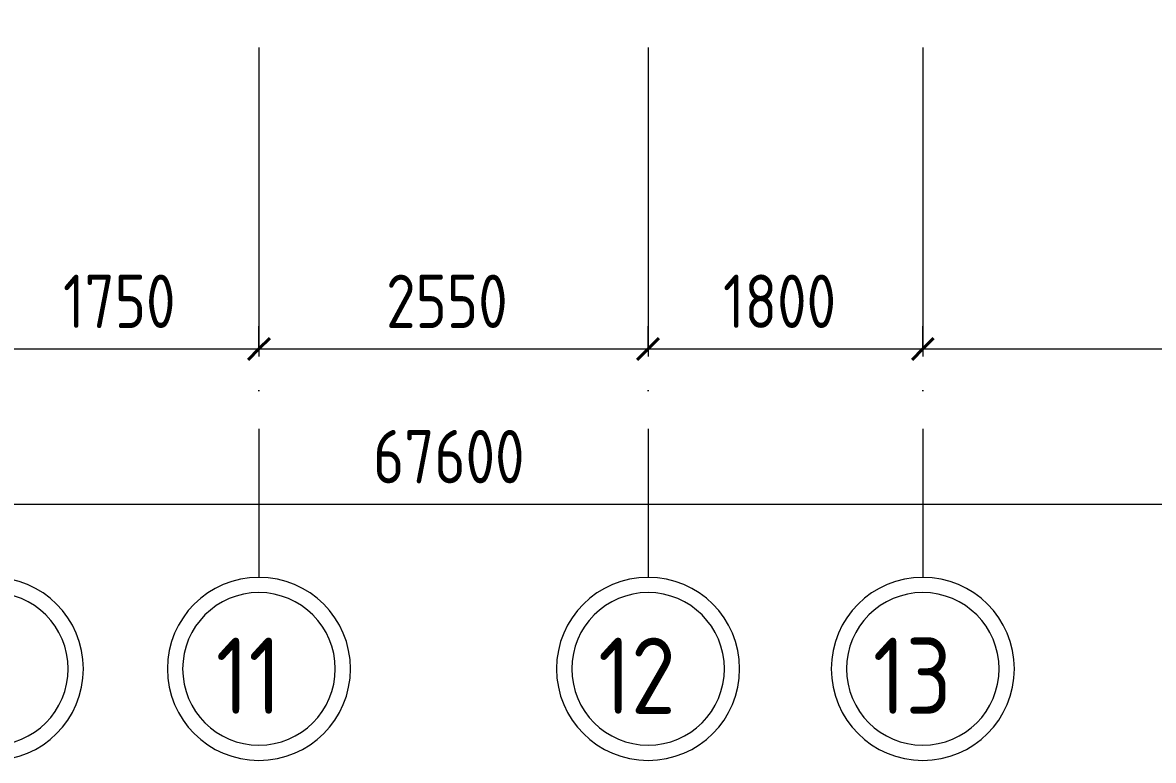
# Model space of a CAD drawing. Header units: millimetres. Extents: x -259809 to 472825, y -397243 to 31861.
# Drawn here: x -34504 to -27095, y -387658 to -382821 of the extents above; entities that cross this region are included whole.
import ezdxf

# ---------------------------------------------------------------- set-up
doc = ezdxf.new("R2010")
doc.units = ezdxf.units.MM
doc.linetypes.add('ADSK_Линия сетки', pattern=[25, 20, -2.5, 0, -2.5])
doc.layers.add('Оси', color=252, linetype='Continuous', lineweight=9)
doc.layers.add('Размеры', color=7, linetype='Continuous', lineweight=9)
doc.styles.add('GOST Common_2', font='', dxfattribs={"width": 0.9, "height": 250})
doc.styles.add('GOST Common_4', font='', dxfattribs={"height": 7})
doc.styles.get('GOST Common_2').set_extended_font_data('GOST type B')
doc.styles.get('GOST Common_4').set_extended_font_data('GOST 2.304 type A')

# ---------------------------------------------------------------- blocks, each defined once
blk = doc.blocks.new('1 этаж')
at = {"layer": 'Оси', "color": 251, "linetype": 'ADSK_Линия сетки', "ltscale": 100, "true_color": 0x636466}
for p, q in [((-32955.8, 32205.3), (-32955.8, -33771.4)), ((-30405.8, 32205.3), (-30405.8, -33771.4)), ((-28605.8, 32205.3), (-28605.8, -33771.4))]:
    blk.add_line(p, q, dxfattribs=at)
at = {"layer": 'Оси', "color": 251, "lineweight": 20, "true_color": 0x636466}
for centre, radius, start, end in [((-34705.8, -34371.4), 600, 0, 180), ((-32955.8, -34371.4), 600, 0, 180), ((-30405.8, -34371.4), 600, 0, 180), ((-28605.8, -34371.4), 600, 0, 180), ((-34705.8, -34371.4), 500, 0, 180), ((-32955.8, -34371.4), 500, 0, 180), ((-30405.8, -34371.4), 500, 0, 180), ((-28605.8, -34371.4), 500, 0, 180), ((-34705.8, -34371.4), 600, 180, 0), ((-34705.8, -34371.4), 500, 180, 0), ((-32955.8, -34371.4), 600, 180, 0), ((-32955.8, -34371.4), 500, 180, 0), ((-30405.8, -34371.4), 600, 180, 0), ((-30405.8, -34371.4), 500, 180, 0), ((-28605.8, -34371.4), 600, 180, 0), ((-28605.8, -34371.4), 500, 180, 0)]:
    blk.add_arc(centre, radius, start, end, dxfattribs=at)
at = {"layer": 'Размеры', "color": 251, "lineweight": 20, "true_color": 0x636466}
for p, q in [((-32955.8, -32274.1), (-32955.8, -32124.1)), ((-32955.8, -32274.1), (-32955.8, -32124.1)), ((-30405.8, -32274.1), (-30405.8, -32124.1)), ((-30405.8, -32274.1), (-30405.8, -32124.1)), ((-28605.8, -32274.1), (-28605.8, -32124.1)), ((-28605.8, -32274.1), (-28605.8, -32124.1)), ((-34705.8, -32274.1), (-32955.8, -32274.1)), ((-32955.8, -32274.1), (-32955.8, -32324.1)), ((-32955.8, -32274.1), (-30405.8, -32274.1)), ((-32955.8, -32274.1), (-32955.8, -32324.1)), ((-30405.8, -32274.1), (-30405.8, -32324.1)), ((-30405.8, -32274.1), (-28605.8, -32274.1)), ((-30405.8, -32274.1), (-30405.8, -32324.1)), ((-28605.8, -32274.1), (-28605.8, -32324.1)), ((-28605.8, -32274.1), (-22655.8, -32274.1)), ((-28605.8, -32274.1), (-28605.8, -32324.1)), ((-65605.8, -33292.3), (2294.2, -33292.3))]:
    blk.add_line(p, q, dxfattribs=at)
at = {"layer": 'Размеры', "color": 251, "lineweight": 40, "true_color": 0x636466}
for p, q in [((-32955.8, -32274.1), (-32885.1, -32203.4)), ((-32955.8, -32274.1), (-32885.1, -32203.4)), ((-30405.8, -32274.1), (-30335.1, -32203.4)), ((-30405.8, -32274.1), (-30335.1, -32203.4)), ((-28605.8, -32274.1), (-28535.1, -32203.4)), ((-28605.8, -32274.1), (-28535.1, -32203.4)), ((-32955.8, -32274.1), (-33026.5, -32344.8)), ((-32955.8, -32274.1), (-33026.5, -32344.8)), ((-30405.8, -32274.1), (-30476.5, -32344.8)), ((-30405.8, -32274.1), (-30476.5, -32344.8)), ((-28605.8, -32274.1), (-28676.5, -32344.8)), ((-28605.8, -32274.1), (-28676.5, -32344.8))]:
    blk.add_line(p, q, dxfattribs=at)
at = {"layer": 'Оси', "color": 251, "true_color": 0x636466, "style": 'GOST Common_2', "width": 0.9}
for s, p in [('11', (-33238.5, -34666.8)), ('12', (-30733, -34666.8)), ('13', (-28933, -34666.8))]:
    blk.add_text(s, height=500, dxfattribs=at).set_placement(p)
at = {"layer": 'Размеры', "color": 251, "lineweight": 20, "true_color": 0x636466, "char_height": 350, "attachment_point": 1, "line_spacing_factor": 1.022761, "style": 'GOST Common_4'}
for s, insert, width in [('1750', (-34239.5, -31786.7), 980.828), ('2550', (-32122.3, -31786.7), 1059.58), ('1800', (-29914.5, -31786.7), 980.828), ('67600', (-32207.7, -32805), 1324.476)]:
    blk.add_mtext(s, dxfattribs=dict(at, insert=insert, width=width))

msp = doc.modelspace()

# ---------------------------------------------------------------- block references
msp.add_blockref('1 этаж', (0, -352686.9))

doc.saveas('drawing.dxf')
